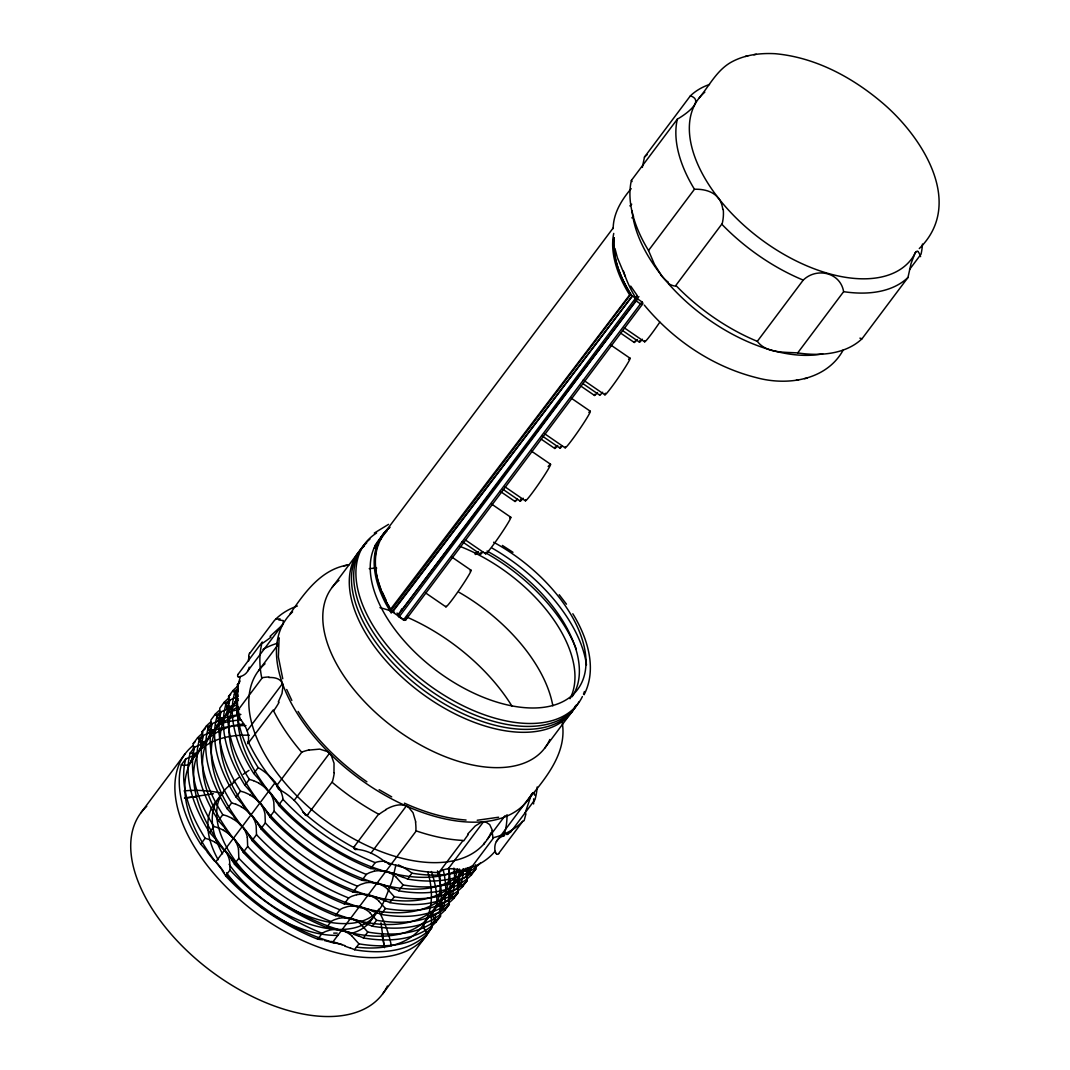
<?xml version="1.0" encoding="UTF-8"?>
<svg xmlns="http://www.w3.org/2000/svg" width="1070" height="1070" viewBox="0 0 1070 1070"><rect width="100%" height="100%" fill="white"/><g stroke="black" fill="none" stroke-linecap="round" stroke-linejoin="round"><path stroke-width="1.5" d="M193.55 750.124L193.242 743.583L197.656 737.698A151.03 84.557 36.9 0 1 203.046 732.87M202.377 738.34L202.07 731.8L206.483 725.915A151.03 84.557 36.9 0 1 210.736 721.996M211.205 726.557L210.91 720.03L215.324 714.131A151.03 84.557 36.9 0 1 219.564 710.226M220.046 714.787L219.738 708.246L224.152 702.361A151.03 84.557 36.9 0 1 229.542 697.533M228.873 703.003L228.565 696.463L232.992 690.578A151.03 84.557 36.9 0 1 238.369 685.75M237.714 691.22L237.406 684.693L239.065 682.486M248.869 656.539L248.842 658.451M431.571 918.862L431.464 923.811M440.399 907.092L440.292 912.028M449.239 895.309L449.132 900.245M458.067 883.526L457.96 888.474A36.5 17.588 70.3 0 0 458.161 892.42M466.894 871.756L466.801 876.691M322.819 939.794L317.777 939.206A151.03 84.557 36.9 0 1 225.583 875.915L229.996 870.03L229.649 861.042A31.03 27.044 8.7 0 0 224.7 850.061M331.66 928.011L326.604 927.422A151.03 84.557 36.9 0 1 234.41 864.132L238.824 858.247L238.49 849.259M340.487 916.228L335.432 915.639A151.03 84.557 36.9 0 1 243.251 852.362L247.665 846.464L247.317 837.476M349.328 904.458L344.272 903.869A151.03 84.557 36.9 0 1 252.079 840.579L256.492 834.68L256.158 825.706A31.03 27.044 8.7 0 0 251.196 814.725M358.156 892.674L353.1 892.086A151.03 84.557 36.9 0 1 260.906 828.795L265.333 822.91L264.986 813.922A31.03 27.044 8.7 0 0 260.037 802.941M366.983 880.891L361.941 880.302A151.03 84.557 36.9 0 1 269.747 817.012L274.161 811.127L273.813 802.139A31.03 27.044 8.7 0 0 268.864 791.158M279.096 638.215L278.374 656.94L282.748 678.755M613.163 228.619C613.311 213.304 621.55 199.916 631.18 188.641M333.974 772.674L334.027 763.218L331.285 755.46A13.602 13.014 85.6 0 0 329.507 753.28A13.602 13.014 85.6 0 0 327.326 751.555L319.756 749.12L308.869 750.097M395.913 864.854L392.235 880.77L385.12 899.041M797.698 352.913L843.628 291.669C840.391 272.302 816.557 267.125 803.236 280.099A142.149 79.581 36.9 0 1 721.768 224.178L675.839 285.423A142.149 79.581 36.9 0 0 757.306 341.343C766.387 353.408 784.163 351.99 797.698 352.913A142.149 79.581 36.9 0 0 862.032 338.749L907.962 277.504L911.051 263.581L914.582 254.285M709.504 84.45A142.149 79.581 36.9 0 0 690.404 95.819L644.474 157.076L642.334 167.401M239.239 717.716L240.028 718.732A35.537 19.889 36.9 0 1 248.213 741.617L247.839 743.596M524.995 813.508L530.894 796.026A13.602 2.073 -73.9 0 1 532.472 793.218M437.777 873.963L438.981 872.572A35.537 19.889 36.9 0 1 461.143 870.525L462.32 870.86M584.073 694.751C597.528 668.563 587.296 637.225 572.824 613.752M270.041 636.382L282.146 625.295A13.616 3.651 -36.7 0 0 283.175 623.756L283.309 620.6L278.802 619.945M278.294 701.947L282.012 693.494L282.975 685.937A13.616 9.63 -55.1 0 0 282.467 683.663C280.5 678.193 273.853 677.243 268.797 677.524M642.548 304.107A1.779 0.99 36.9 0 1 640.596 303.974L636.209 300.964A1.779 0.99 36.9 0 1 635.232 299.078A1.779 1.471 29.3 0 1 637.586 298.904L641.96 301.914A1.779 1.471 29.3 0 1 642.548 304.107L405.824 619.784A1.779 0.99 36.9 0 1 403.871 619.65L399.484 616.641A1.779 0.99 36.9 0 1 398.508 614.768A1.779 1.471 29.3 0 0 399.097 616.949L638.897 296.55M407.804 616.253L405.824 619.784A1.779 1.471 29.3 0 1 403.484 619.958L641.96 301.914M388.49 605.78L391.647 611.385L397.813 615.611L399.123 613.284M400.501 611.224L401.812 608.87M635.232 299.078L637.212 295.547L630.712 286.105M397.813 615.611L637.131 296.096M544.617 748.264L572.891 710.453M249.939 653.074L274.228 620.68A159.911 89.519 36.9 0 1 294.852 606.931L297.393 605.994M237.981 674.408L262.27 642.027A159.911 89.519 36.9 0 0 261.842 678.367L237.553 710.761M140.799 812.919L184.963 754.029M290.05 613.953C304.254 592.994 321.348 568.772 348.553 564.92M239.332 682.112L240.161 681.001M247.839 670.877L283.175 623.756M193.603 755.514L185.752 758.938L181.338 764.823A151.03 84.557 36.9 0 0 200.719 844.15L207.406 851.733M216.247 839.95L209.559 832.366A151.03 84.557 36.9 0 1 190.166 753.053L194.593 747.154L202.431 743.73M211.272 731.947L203.42 735.384L199.007 741.269A151.03 84.557 36.9 0 0 218.387 820.583L225.075 828.18M233.915 816.397L227.228 808.813A151.03 84.557 36.9 0 1 207.834 729.486L212.248 723.601L220.099 720.177M228.94 708.393L221.089 711.817L216.675 717.702A151.03 84.557 36.9 0 0 236.055 797.03L242.743 804.613M251.57 792.843L244.883 785.246A151.03 84.557 36.9 0 1 225.502 705.932L229.916 700.034L237.767 696.61M260.411 781.06L253.724 773.476A151.03 84.557 36.9 0 1 234.33 694.149L238.195 689M258.632 670.596L277.852 644.969M191.115 761.292L238.222 698.469M660.912 274.642L654.439 264.33L648.527 250.514A142.149 79.581 36.9 0 1 631.394 180.415L677.323 119.171C683.757 115.48 705.732 101.048 690.404 95.819M699.258 97.851C709.236 85.787 716.552 70.807 730.476 62.608C743.904 54.878 759.861 52.885 775.121 53.701C814.939 57.272 851.8 76.973 881.934 102.479C921.216 135.489 965.688 202.925 919.29 248.561M332.115 587.417L358.664 552.013M613.217 227.923L380.626 538.103L380.907 539.186A123.491 69.135 36.9 0 0 376.025 553.618L375.69 556.079A123.184 68.962 36.9 0 0 375.383 562.445L375.45 565.067A123.839 69.323 36.9 0 0 376.132 571.848L376.613 574.63A123.037 68.881 36.9 0 0 377.911 580.355L381.977 592.459A123.545 69.162 36.9 0 0 385.454 600.203L388.691 606.342L387.032 603.132M247.143 730.783L282.467 683.663M200.719 844.15L205.146 838.251A151.03 84.557 36.9 0 1 185.752 758.938M209.559 832.366L213.973 826.481A151.03 84.557 36.9 0 1 194.593 747.154M218.387 820.583L222.801 814.698A151.03 84.557 36.9 0 1 203.42 735.384M227.228 808.813L231.642 802.915A151.03 84.557 36.9 0 1 212.248 723.601M236.055 797.03L240.469 791.145A151.03 84.557 36.9 0 1 221.089 711.817M244.883 785.246L249.31 779.361A151.03 84.557 36.9 0 1 229.916 700.034M253.724 773.476L258.137 767.578A151.03 84.557 36.9 0 1 238.035 691.193M648.527 250.514L694.457 189.256A142.149 79.581 36.9 0 1 677.323 119.171M215.712 861.925L275.324 782.411M258.137 767.578A35.537 19.889 36.9 0 1 282.988 799.343L278.575 805.242A151.03 84.557 36.9 0 0 370.768 868.532L375.824 869.121M294.17 800.4L329.507 753.28M307.705 814.591L331.994 782.197A159.911 89.519 36.9 0 0 378.579 814.176L354.29 846.571M370.982 853.124L406.306 806.018A13.616 12.546 -27.5 0 1 408.66 807.382L413.033 812.732L415.748 821.92M757.306 341.343L803.236 280.099M317.777 939.206L322.19 933.307A36.5 30.375 63.7 0 1 325.467 931.555L330.148 930.017A31.03 25.867 67.5 0 1 341.49 930.566M326.604 927.422L331.018 921.537A36.5 30.375 63.7 0 1 334.308 919.772L338.989 918.247M335.432 915.639L339.859 909.754A151.03 84.557 36.9 0 1 247.665 846.464M344.272 903.869L348.686 897.971A36.5 30.375 63.7 0 1 351.963 896.219L356.644 894.68M353.1 892.086L357.514 886.201A36.5 30.375 63.7 0 1 360.804 884.435L365.485 882.91A31.03 25.867 67.5 0 1 376.827 883.445M361.941 880.302L366.355 874.417A36.5 30.375 63.7 0 1 369.632 872.652L374.313 871.127M370.768 868.532L375.182 862.634A35.537 19.889 36.9 0 1 385.494 861.39M332.676 942.215L416.257 830.909A159.911 89.519 36.9 0 0 463.109 840.431L437.804 873.976M358.945 943.834L354.531 949.732A151.03 84.557 36.9 0 0 427.331 933.695L431.745 927.81A151.03 84.557 36.9 0 1 358.945 943.834L352.204 936.344M440.586 916.027A151.03 84.557 36.9 0 1 367.772 932.064L363.359 937.949A151.03 84.557 36.9 0 0 436.172 921.912L440.586 916.027A36.5 17.588 70.3 0 1 440.211 911.961M376.613 920.28L372.199 926.165A151.03 84.557 36.9 0 0 445 910.142L449.413 904.244A151.03 84.557 36.9 0 1 376.613 920.28L369.872 912.777M385.441 908.497L381.027 914.395A151.03 84.557 36.9 0 0 453.827 898.359L458.254 892.474A151.03 84.557 36.9 0 1 385.441 908.497L378.7 900.993M394.282 896.727L389.854 902.612A151.03 84.557 36.9 0 0 462.668 886.575L467.082 880.69A151.03 84.557 36.9 0 1 394.282 896.727L387.527 889.223M403.109 884.943L398.695 890.828A151.03 84.557 36.9 0 0 471.495 874.805L475.909 868.907A151.03 84.557 36.9 0 1 403.109 884.943L396.368 877.44M403.524 877.373A36.5 6.286 19.6 0 1 407.683 879.005L411.937 873.16A151.03 84.557 36.9 0 0 473.181 866.071M448.223 868.827L483.546 821.707M843.227 349.997C826.575 380.398 787.413 386.096 756.543 377.683C712.5 366.649 673.15 339.939 644.327 305.124M909.567 269.466L921.043 254.152A142.149 79.581 36.9 0 0 922.434 244.067M425.044 921.885L464.3 869.535M487.318 839.375L505.12 815.607M443.114 869.535A151.03 84.557 36.9 0 1 443.649 906.571L439.235 912.456A151.03 84.557 36.9 0 0 439.944 909.527M440.225 904.11L444.451 901.997A36.5 19.755 2.2 0 1 447.996 900.619L452.49 894.787A151.03 84.557 36.9 0 0 453.894 868.091M463.363 869.188A151.03 84.557 36.9 0 1 461.317 883.004L456.903 888.902A151.03 84.557 36.9 0 0 458.936 869.308M471.174 866.794A151.03 84.557 36.9 0 1 470.145 871.234L465.731 877.119A151.03 84.557 36.9 0 0 467.242 869.629M496.4 841.501L531.723 794.381A151.03 84.557 36.9 0 1 354.906 775.335A151.03 84.557 36.9 0 1 292.591 611.88M382.619 993.936L426.783 935.033M529.262 798.3C546.65 777.047 567.234 752.17 562.231 722.531M510.671 832.072L534.96 799.678A159.911 89.519 36.9 0 0 537.18 786.985M498.714 853.405L523.003 821.011A159.911 89.519 36.9 0 1 493.792 837.583L469.503 869.977A3.999 2.769 -1.6 0 1 466.306 871.087M390.938 610.569L630.324 294.959M467.63 834.118L475.254 825.946L481.473 822.161A13.602 8.359 -55.9 0 1 485.499 821.8L489.699 824.609L492.401 830.4M532.459 793.245L533.943 792.656L534.719 795.224M391.339 610.876L392.543 612L632.343 296.015L391.205 613.043L385.922 603.868A124.361 69.617 36.9 0 1 379.743 539.28L380.907 539.186A123.398 69.082 36.9 0 1 387.019 531.041M247.946 743.57L273.171 710.039A159.911 89.519 36.9 0 0 301.7 752.277L277.411 784.658A3.999 3.023 -1.7 0 0 277.464 787.48L278.681 788.817M233.22 781.969L238.864 777.475M374.286 533.087L388.557 524.353M243.198 774.332L249.002 770.373M466.721 868.76L467.71 868.198M457.88 880.543L462.106 878.443A36.5 19.755 2.2 0 1 465.664 877.052M449.052 892.326L453.279 890.213M431.384 915.88L435.61 913.78M385.829 809.468C391.928 806.138 399.458 803.169 406.306 806.018M468.74 867.663L469.824 867.155M504.572 835.576L503.716 835.857A35.537 19.889 36.9 0 0 495.076 851.265A155.471 87.031 36.9 0 1 461.143 870.525M249.176 667.158A35.537 19.889 36.9 0 1 240.523 676.521L239.72 676.708M498.62 817.226L477.193 820.262M753.842 54.73L756.303 54.249M745.268 56.429L747.85 55.921M796.133 380.332L798.595 379.85M804.586 378.646L807.168 378.138M343.711 565.883L348.873 564.866M221.61 718.157L218.895 718.264A36.5 16.037 69 0 1 216.662 717.636M195.114 753.494L192.399 753.601A36.5 16.037 69 0 1 190.152 752.972M184.95 798.113L213.452 793.739M635.834 298.41L631.634 295.494M694.457 189.256C703.043 188.975 712.767 190.941 718.331 198.07M333.706 933.12L337.21 933.12M237.955 694.778L236.564 694.697A36.5 16.037 69 0 1 234.317 694.082M438.981 872.572A155.471 87.031 36.9 0 1 384.558 861.51A35.537 19.889 36.9 0 0 357.34 849.419L356.337 849.326M227.723 706.481L230.438 706.374A31.03 13.803 71.4 0 0 235.427 702.682M210.054 730.034L212.783 729.941A31.03 13.803 71.4 0 0 217.758 726.236M466.065 820.035C444.665 818.416 423.907 811.97 404.42 803.169M862.032 338.749L859.905 338.147M470.145 871.234L465.209 870.779A31.03 13.669 73.2 0 0 460.528 875.046M461.317 883.004L456.382 882.563A31.03 13.669 73.2 0 0 451.687 886.816M452.49 894.787L447.541 894.333A31.03 13.669 73.2 0 0 442.86 898.599M443.649 906.571L438.713 906.116A31.03 13.669 73.2 0 0 434.019 910.383M354.999 849.045L354.063 848.523A3.999 1.645 -35.3 0 1 354.504 846.544M397.88 875.434L403.417 877.453M389.039 887.204L394.589 889.223M380.211 898.987L385.762 901.007M371.37 910.771L376.921 912.79M362.543 922.541L368.093 924.56A36.5 6.286 19.6 0 1 372.36 926.125M353.715 934.324L359.252 936.344M344.874 946.107L350.425 948.127M253.563 780.672L258.9 783.079M235.908 804.225L241.232 806.633M218.24 827.779L223.563 830.186M209.399 839.562L214.736 841.97M250.059 794.849L244.736 792.442A36.5 30.682 11.5 0 0 240.456 791.198M232.404 818.416L227.067 816.009A36.5 30.682 11.5 0 0 222.787 814.751M496.654 854.114L495.825 853.338M379.154 789.714L391.7 796.869M357.34 849.419A155.471 87.031 36.9 0 1 303.225 812.277A35.537 19.889 36.9 0 0 281.343 790.663L280.233 789.981M502.365 545.433L512.971 552.294M624.358 327.901L644.648 341.838M622.472 330.496L639.445 342.146M620.72 333.171L634.242 342.454M611.077 345.209L630.056 358.236M583.257 379.984L604.898 394.843M582.735 383.501L599.695 395.151M580.983 386.176L594.505 395.459M571.327 398.214L590.306 411.241M544.871 433.912L565.147 447.848M541.674 435.61L559.958 448.156M541.233 439.181L554.755 448.464M531.589 451.219L550.555 464.246M505.12 486.93L525.41 500.854M503.234 489.512L520.207 501.161M500.131 491.264L515.004 501.482M491.839 504.224L510.805 517.251M465.37 539.935L485.66 553.859M462.186 541.621L480.457 554.166M452.088 557.229L471.067 570.256M425.619 592.94L445.909 606.864M399.097 616.949L403.484 619.958M366.876 781.782C339.792 762.964 315.65 739.45 298.075 711.416M385.615 862.326L384.558 861.51M361.031 924.56L367.772 932.064M471.495 874.805L468.406 869.736M462.668 886.575L459.578 881.519M453.827 898.359L450.737 893.289A31.03 15.716 -1.2 0 1 451.727 886.575M445 910.142L441.91 905.073A31.03 15.716 -1.2 0 1 442.9 898.345M436.172 921.912L433.082 916.856A31.03 15.716 -1.2 0 1 434.059 910.129M427.331 933.695L424.242 928.626M559.222 594.733L566.458 604.189M275.324 800.133L277.397 803.249M266.497 811.903L268.57 815.032M257.656 823.686L259.729 826.816M248.828 835.469L250.902 838.586M240.001 847.239L242.074 850.369M231.16 859.023L233.233 862.152M222.333 870.806L224.406 873.922M631.648 295.748L631.206 294.812A124.28 69.577 36.9 0 1 613.779 238.008M632.076 181.579L631.394 180.415M234.678 692.718L236.082 695.647M225.837 704.488L227.241 707.417M390.537 609.325L629.641 294.905A124.294 69.577 36.9 0 1 613.739 233.421M390.737 609.86L388.731 606.222M303.773 813.24L303.225 812.277M397.064 613.016L398.12 614.782L636.944 299.934A124.294 69.577 36.9 0 1 623.516 271.232M238.128 716.017L237.313 714.145M387.313 603.814L386.805 602.691A124.361 69.617 36.9 0 1 389.801 527.082M625.268 276.501L617.35 257.589L614.956 248.467M286.707 689.495L291.829 700.422M209.573 730.984L208.182 728.055A36.5 18.203 3.1 0 0 206.416 725.928M200.745 742.754L199.341 739.825A36.5 18.203 3.1 0 0 197.575 737.711M378.753 583.337L379.208 584.849M495.29 852.161L495.076 851.265M380.973 922.848L384.384 947.619M722.798 209.466L722.772 209.265A25.84 24.075 -53.7 0 0 718.465 197.963M478.25 551.545A22.216 1.378 -55.5 0 1 475.749 552.882M588.848 412.405A22.216 1.378 -55.5 0 1 579.445 429.458A22.216 1.378 -55.5 0 1 565.415 446.738M628.585 359.4A22.216 1.378 -55.5 0 1 618.754 377.108A22.216 1.378 -55.5 0 1 605.393 393.238M557.737 445.535A22.216 1.378 -55.5 0 1 555.236 446.872M469.997 571.005A22.216 1.378 -55.5 0 1 460.207 588.473A22.216 1.378 -55.5 0 1 446.003 606.168M597.488 392.529A22.216 1.378 -55.5 0 1 594.76 394.362M523.19 498.232A22.216 1.378 -55.5 0 1 520.983 498.981M637.238 339.524A22.216 1.378 -55.5 0 1 634.51 341.357M509.748 518A22.216 1.378 -55.5 0 1 499.503 536.123A22.216 1.378 -55.5 0 1 485.914 552.762M548.134 466.507A22.216 1.378 -55.5 0 1 540.591 481.152A22.216 1.378 -55.5 0 1 525.664 499.757M642.441 339.217A22.216 1.378 -55.5 0 1 639.94 340.554M562.379 445.896A22.216 1.378 -55.5 0 1 560.439 446.564M631.875 217.892A124.294 69.577 36.9 0 1 633.574 216.26M482.891 551.906A22.216 1.378 -55.5 0 1 480.952 552.575M631.407 295.36A123.398 69.082 36.9 0 1 614.233 237.714M386.123 600.27A123.531 68.279 37.4 0 1 382.605 592.566M602.691 392.222A22.216 1.378 -55.5 0 1 599.802 394.455M517.439 499.208A22.216 1.378 -55.5 0 1 515.272 500.372M379.984 607.64A142.149 79.581 36.9 0 1 394.455 612.187M407.643 617.443A142.149 79.581 36.9 0 1 512.089 706.334M491.01 832.634A142.149 79.581 36.9 0 1 324.745 820.128A142.149 79.581 36.9 0 1 265.026 663.801M281.343 790.663A155.471 87.031 36.9 0 1 248.213 741.617M240.028 718.732A155.471 87.031 36.9 0 1 240.523 676.521M262.993 649.45A155.471 87.031 36.9 0 1 277.478 643.271M507.019 814.685A155.471 87.031 36.9 0 1 503.716 835.857M239.506 677.149A9.255 4.347 -55.5 0 1 238.048 676.721M238.115 676.641A6.487 2.769 -46.2 0 1 237.754 676.374A3.999 1.699 -41.1 0 1 238.115 674.381M270.964 637.172A63.852 21.774 -36 0 1 262.738 643.137M275.685 619.329A65.404 16.946 -34.2 0 1 280.086 618.875M248.735 656.592A3.999 2.22 -80 0 1 249.805 652.78M248.695 660.859A10.125 3.237 -82.1 0 1 248.427 659.12M278.735 638.108A3.999 3.13 -9.2 0 1 278.748 637.559M533.689 798.822A63.625 8.266 -78.3 0 1 533.609 803.958M524.113 820.77A66.661 13.255 -74.5 0 1 525.972 813.788M507.835 833.61A9.255 1.311 -26.2 0 1 506.11 834.332M507.795 834.199A6.487 1.685 -31.6 0 1 506.966 834.6M510.47 832.072A3.999 1.337 -33.1 0 1 507.849 833.904M498.794 853.713A3.999 2.22 -79.9 0 1 496.707 853.994M495.958 853.178A10.125 5.524 -61.7 0 1 495.53 851.947M491.799 830.935A63.611 37.37 -61.1 0 1 492.962 838.144M465.396 870.819A9.255 4.748 1.5 0 1 462.735 870.391M466.293 871.288A6.487 4.106 -1.7 0 1 465.276 871.288M463.765 840.873A66.661 43.255 -57.2 0 1 468.192 834.653M415.521 821.961A63.852 58.154 -38.1 0 1 415.922 830.935M388.236 863.329A9.255 5.791 42.6 0 1 385.869 861.872M389.092 864.052A6.487 4.748 46.7 0 1 388.209 863.771M392.061 863.41A3.999 3.076 51.4 0 1 389.106 863.878M378.82 814.471A65.337 61.217 -28.9 0 1 386.002 809.776M355.869 849.66A10.125 4.119 -18.6 0 1 354.585 849.272M334.281 772.727A63.625 62.113 82.8 0 1 332.235 782.264M301.66 752.143A66.661 63.745 -85 0 1 308.842 749.976M305.231 814.39A9.255 4.053 80.7 0 1 304.04 812.558M305.659 815.273A6.487 3.37 88.6 0 1 305.151 814.925M307.786 814.845A3.999 2.14 -86.1 0 1 305.712 815.099M279.952 790.222A10.125 6.821 17.8 0 1 278.347 788.991M279.083 702.281A63.852 48.418 -53.5 0 1 273.84 710.52M261.949 677.751A65.337 45.582 -51.7 0 1 268.945 676.976M237.246 714.158A3.999 3.237 57.5 0 1 237.406 710.627M239.011 718.037A10.125 6.487 65.1 0 1 237.821 716.245M915.973 251.584A133.268 74.606 36.9 0 1 759.539 238.222A133.268 74.606 36.9 0 1 704.822 92.154M914.596 253.59A25.84 5.965 -82 0 1 917.886 251.263M644.474 157.076A142.149 79.581 36.9 0 1 647.109 154.735M907.962 277.504A142.149 79.581 36.9 0 1 843.628 291.669M917.899 251.611A43.348 9.483 -85.9 0 1 920.574 256.626M822.669 353.809A133.268 74.606 36.9 0 1 702.682 315.209A133.268 74.606 36.9 0 1 632.143 210.83M668.362 282.199A25.84 9.496 60.7 0 1 660.859 275.07M676.173 286.078A43.348 15.181 59.7 0 1 669.058 283.911M723.253 209.399A43.348 41.182 -46.8 0 1 722.063 224.232M427.853 872.117A142.149 79.581 36.9 0 1 356.35 947.11M342.32 944.676A142.149 79.581 36.9 0 1 226.76 874.952M222.587 870.271A142.149 79.581 36.9 0 1 249.363 735.237M207.299 852.255A31.03 2.341 50.3 0 1 214.334 860.895M217.103 862.995A31.03 3.076 49.3 0 1 224.031 872.518M439.235 871.622A142.149 79.581 36.9 0 1 353.06 933.307A142.149 79.581 36.9 0 1 206.751 822.843A142.149 79.581 36.9 0 1 243.679 723.962M214.602 842.17A31.03 26.67 10.5 0 1 224.406 850.222M216.127 840.472A31.03 2.341 50.3 0 1 223.162 849.112M225.93 851.212A31.03 3.076 49.3 0 1 232.872 860.735M324.491 940.557A31.03 3.357 19.3 0 1 334 943.058M331.446 941.426A31.03 4.226 19.7 0 1 344.848 945.612M341.531 930.271A31.03 26.028 70.4 0 1 352.297 936.17M333.318 928.787A31.03 3.357 19.3 0 1 342.828 931.274M340.273 929.656A31.03 4.226 19.7 0 1 353.675 933.829M424.161 928.64A31.03 15.716 -1.2 0 1 425.231 921.912M424.83 921.845A31.03 16.09 0.5 0 1 431.009 915.719M431.223 918.501A31.03 14.137 71.7 0 1 433.724 909.821M433.671 910.075A31.03 16.09 0.5 0 1 439.85 903.936M191.262 761.572A31.03 13.803 71.4 0 1 186.26 765.21L183.559 765.371A36.5 16.037 69 0 1 181.325 764.756M193.095 752.183A31.03 13.669 73.2 0 1 190.955 761.011M199.756 749.481A31.03 15.716 -1.2 0 1 193.242 755.353M200.598 742.767A31.03 15.756 0.7 0 1 200.157 749.535M200.103 749.803A31.03 13.803 71.4 0 1 195.088 753.427M201.922 740.4A31.03 13.669 73.2 0 1 199.796 749.227M378.646 909.166A97.731 54.704 36.9 0 1 312.467 925.055A97.731 54.704 36.9 0 1 229.074 864.266M222.547 853.833A97.731 54.704 36.9 0 1 223.162 793.017M374.754 913.833A97.731 54.704 36.9 0 1 350.305 933.669M338.361 935.314A97.731 54.704 36.9 0 1 268.022 911.774M262.297 907.815A97.731 54.704 36.9 0 1 260.05 906.156M248.2 896.473A97.731 54.704 36.9 0 1 226.519 872.745M218.133 859.732A97.731 54.704 36.9 0 1 219.765 798.046M184.468 798.113A142.149 79.581 36.9 0 1 195.93 797.056M381.682 934.672A142.149 79.581 36.9 0 1 384.357 947.445M387.393 986.032A151.03 84.557 36.9 0 1 211.365 971.359A151.03 84.557 36.9 0 1 146.791 806.298M184.08 790.944A151.03 84.557 36.9 0 1 223.483 793.485M379.676 912.616A151.03 84.557 36.9 0 1 391.312 945.746M435.864 913.726A151.03 84.557 36.9 0 1 263.193 917.98A151.03 84.557 36.9 0 1 193.269 745.389M431.397 871.502A151.03 84.557 36.9 0 1 436.827 905.487M449.026 869.094A142.149 79.581 36.9 0 1 279.163 882.563A142.149 79.581 36.9 0 1 240.362 714.466M208.583 737.698A31.03 15.716 -1.2 0 1 202.07 743.57M209.439 730.997A31.03 15.756 0.7 0 1 208.984 737.765M208.931 738.019A31.03 13.803 71.4 0 1 203.929 741.644L201.227 741.818A36.5 16.037 69 0 1 198.993 741.202M210.763 728.616A31.03 13.669 73.2 0 1 208.623 737.457M457.331 868.893A142.149 79.581 36.9 0 1 287.99 870.779A142.149 79.581 36.9 0 1 238.463 706.708M217.411 725.928A31.03 15.716 -1.2 0 1 210.91 731.786M217.812 725.982A31.03 15.756 0.7 0 0 218.267 719.214L217.009 716.271A36.5 18.203 3.1 0 0 215.244 714.158M219.591 716.846A31.03 13.669 73.2 0 1 217.464 725.674M463.149 868.88A142.149 79.581 36.9 0 1 296.136 858.488A142.149 79.581 36.9 0 1 237.901 700.783M226.251 714.145A31.03 15.716 -1.2 0 1 219.738 720.016M227.094 707.43A31.03 15.756 0.7 0 1 226.653 714.198M226.599 714.466A31.03 13.803 71.4 0 1 221.597 718.09M228.418 705.063A31.03 13.669 73.2 0 1 226.292 713.891M465.677 868.345A142.149 79.581 36.9 0 1 306.127 847.56A142.149 79.581 36.9 0 1 236.951 699.646M235.079 702.361A31.03 15.716 -1.2 0 1 228.565 708.233M235.935 695.66A31.03 15.756 0.7 0 1 235.48 702.428M237.259 693.28A31.03 13.669 73.2 0 1 235.119 702.107M549.833 739.504A133.268 74.606 36.9 0 1 392.998 727.065A133.268 74.606 36.9 0 1 339.016 580.368M369.217 568.665A133.268 74.606 36.9 0 1 376.693 568.116M459.07 592.312A133.268 74.606 36.9 0 1 552.842 705.852M575.754 705.397A133.268 74.606 36.9 0 1 419.493 691.728A133.268 74.606 36.9 0 1 364.469 545.901M374.339 547.92A124.374 69.63 36.9 0 1 378.512 544.924M460.301 546.516A124.374 69.63 36.9 0 1 570.016 698.723M576.73 704.836A133.268 74.606 36.9 0 1 419.814 687.341A133.268 74.606 36.9 0 1 366.676 542.958M485.058 552.508A133.268 74.606 36.9 0 1 576.315 649.182M578.937 701.893A133.268 74.606 36.9 0 1 421.085 683.677A133.268 74.606 36.9 0 1 369.926 539.146M375.062 545.433A124.374 69.63 36.9 0 1 378.753 542.022M487.01 551.05A124.374 69.63 36.9 0 1 572.089 696.757M582.388 696.557A133.268 74.606 36.9 0 1 421.419 679.263A133.268 74.606 36.9 0 1 376.613 532.994M492.187 548.148A133.268 74.606 36.9 0 1 586.467 664.938M584.434 691.514A133.268 74.606 36.9 0 1 583.484 694.082M493.631 542.222A124.374 69.63 36.9 0 1 582.307 681.336A124.374 69.63 36.9 0 1 437.844 671.666A124.374 69.63 36.9 0 1 383.475 534.839M629.882 205.895A124.374 69.63 36.9 0 1 631.728 204.183M193.242 743.583A151.03 84.557 36.9 0 1 195.302 741.577M198.632 738.755A151.03 84.557 36.9 0 1 202.243 736.2M208.891 732.535A151.03 84.557 36.9 0 1 245.939 725.594M437.483 870.873A151.03 84.557 36.9 0 1 440.746 904.966M322.19 933.307A151.03 84.557 36.9 0 1 229.996 870.03M216.167 725.38A151.03 84.557 36.9 0 1 240.964 719.923M202.07 731.8A151.03 84.557 36.9 0 1 205.213 728.83M207.46 726.985A151.03 84.557 36.9 0 1 211.084 724.417M217.718 720.752A151.03 84.557 36.9 0 1 240.87 714.439M448.517 868.118A151.03 84.557 36.9 0 1 448.062 900.672M331.018 921.537A151.03 84.557 36.9 0 1 238.824 858.247M226.465 713.021A151.03 84.557 36.9 0 1 239.493 709.423M216.287 715.201A151.03 84.557 36.9 0 1 221.182 711.844M226.546 708.969A151.03 84.557 36.9 0 1 237.045 705.103M235.306 701.238A151.03 84.557 36.9 0 1 238.329 700.168M210.041 729.994A36.5 16.037 69 0 1 207.821 729.419M225.128 703.418A151.03 84.557 36.9 0 1 230.01 700.074M235.387 697.185A151.03 84.557 36.9 0 1 238.249 695.928M348.686 897.971A151.03 84.557 36.9 0 1 256.492 834.68M224.085 702.375A36.5 18.203 3.1 0 1 225.783 704.501M228.565 696.463A151.03 84.557 36.9 0 1 230.625 694.457M233.955 691.648A151.03 84.557 36.9 0 1 237.58 689.08M357.514 886.201A151.03 84.557 36.9 0 1 265.333 822.91M232.912 690.591A36.5 18.203 3.1 0 1 234.611 692.718M227.709 706.427A36.5 16.037 69 0 1 225.489 705.866M237.406 684.693A151.03 84.557 36.9 0 1 239.466 682.673M366.355 874.417A151.03 84.557 36.9 0 1 274.161 811.127M480.336 863.022A151.03 84.557 36.9 0 1 407.523 879.058M375.182 862.634A151.03 84.557 36.9 0 1 282.988 799.343M440.051 906.731A31.03 14.137 71.7 0 1 442.552 898.038M442.498 898.292A31.03 16.09 0.5 0 1 448.678 892.166M448.892 894.948A31.03 14.137 71.7 0 1 451.393 886.254M451.339 886.508A31.03 16.09 0.5 0 1 457.519 880.383M457.719 883.165A31.03 14.137 71.7 0 1 460.22 874.471M459.485 881.519A31.03 15.716 -1.2 0 1 460.568 874.792M460.167 874.738A31.03 16.09 0.5 0 1 466.346 868.599M435.53 913.726A36.5 19.755 2.2 0 1 439.168 912.389M453.198 890.16A36.5 19.755 2.2 0 1 456.823 888.836M431.651 927.757A36.5 17.588 70.3 0 1 431.37 923.744M449.32 904.203A36.5 17.588 70.3 0 1 449.039 900.191M470.867 866.606A36.5 19.755 2.2 0 1 472.031 866.138M466.988 880.65A36.5 17.588 70.3 0 1 466.707 876.624M466.547 871.395A31.03 14.137 71.7 0 1 467.055 868.037M468.326 869.749A31.03 15.716 -1.2 0 1 468.058 868.251M475.816 868.867A36.5 17.588 70.3 0 1 475.535 864.854M483.747 844.484A35.537 19.889 36.9 0 1 484.67 842.371M339.003 918.301A31.03 25.867 67.5 0 1 350.331 918.782M350.358 918.501A31.03 26.028 70.4 0 1 361.138 924.4M342.159 917.003A31.03 3.357 19.3 0 1 351.669 919.505M349.101 917.873A31.03 4.226 19.7 0 1 362.516 922.046M359.159 907.012A31.03 25.867 67.5 0 0 347.83 906.517L343.136 907.989A36.5 30.375 63.7 0 0 339.845 909.754M359.199 906.718A31.03 26.028 70.4 0 1 369.966 912.616M350.987 905.22A31.03 3.357 19.3 0 1 360.496 907.721M357.942 906.089A31.03 4.226 19.7 0 1 371.343 910.276M356.658 894.734A31.03 25.867 67.5 0 1 367.986 895.229M368.026 894.935A31.03 26.028 70.4 0 1 378.807 900.833M359.828 893.45A31.03 3.357 19.3 0 1 369.337 895.938M366.769 894.319A31.03 4.226 19.7 0 1 380.171 898.492M376.854 883.165A31.03 26.028 70.4 0 1 387.634 889.05M368.655 881.667A31.03 3.357 19.3 0 1 378.165 884.168M375.61 882.536A31.03 4.226 19.7 0 1 389.012 886.709M459.632 869.188A142.149 79.581 36.9 0 1 317.268 837.462A142.149 79.581 36.9 0 1 238.142 709.664M374.326 871.181A31.03 25.867 67.5 0 1 385.655 871.675M385.695 871.381A31.03 26.028 70.4 0 1 396.462 877.28M377.483 869.883A31.03 3.357 19.3 0 1 386.992 872.384M384.438 870.753A31.03 4.226 19.7 0 1 397.839 874.939M350.519 948.06A36.5 6.286 19.6 0 1 354.692 949.692M359.359 936.277A36.5 6.286 19.6 0 1 363.519 937.909M377.028 912.71A36.5 6.286 19.6 0 1 381.188 914.342M385.855 900.94A36.5 6.286 19.6 0 1 390.015 902.572M394.683 889.157A36.5 6.286 19.6 0 1 398.856 890.788M398.201 864.827A35.537 19.889 36.9 0 1 411.937 873.16M223.429 830.387A31.03 26.67 10.5 0 1 233.247 838.439M233.527 838.278A31.03 27.044 8.7 0 1 238.543 849.246M224.954 828.688A31.03 2.341 50.3 0 1 232.003 837.342M234.771 839.428A31.03 3.076 49.3 0 1 241.7 848.951M232.27 818.603A31.03 26.67 10.5 0 1 242.074 826.669M242.368 826.495A31.03 27.044 8.7 0 1 247.384 837.476M233.795 816.918A31.03 2.341 50.3 0 1 240.83 825.558M243.599 827.645A31.03 3.076 49.3 0 1 250.54 837.181M241.098 806.82A31.03 26.67 10.5 0 1 250.915 814.885M242.623 805.135A31.03 2.341 50.3 0 1 249.671 813.775M252.44 815.875A31.03 3.076 49.3 0 1 259.368 825.398M249.939 795.05A31.03 26.67 10.5 0 1 259.742 803.102M251.463 793.351A31.03 2.341 50.3 0 1 258.499 801.992M261.267 804.092A31.03 3.076 49.3 0 1 268.195 813.615M258.766 783.267A31.03 26.67 10.5 0 1 268.57 791.318M260.291 781.582A31.03 2.341 50.3 0 1 267.326 790.222M270.095 792.308A31.03 3.076 49.3 0 1 277.036 801.845M224.687 874.19A36.5 4.44 47.7 0 1 225.823 876.156M233.527 862.42A36.5 4.44 47.7 0 1 234.651 864.373M242.355 850.637A36.5 4.44 47.7 0 1 243.492 852.589M251.183 838.853A36.5 4.44 47.7 0 1 252.319 840.806M260.023 827.083A36.5 4.44 47.7 0 1 261.147 829.036M268.851 815.3A36.5 4.44 47.7 0 1 269.988 817.253M277.692 803.516A36.5 4.44 47.7 0 1 278.815 805.469M205.132 838.305A36.5 30.682 11.5 0 1 209.386 839.616M213.96 826.535A36.5 30.682 11.5 0 1 218.213 827.832M231.628 802.968A36.5 30.682 11.5 0 1 235.881 804.279M249.297 779.415A36.5 30.682 11.5 0 1 253.55 780.712M379.756 539.293A124.294 69.577 36.9 0 1 389.761 527.59M384.491 899.536A97.731 54.704 36.9 0 1 266.109 892.26A97.731 54.704 36.9 0 1 234.263 782.544M659.829 322.137A22.216 1.378 -55.5 0 1 644.902 340.728"/></g></svg>
